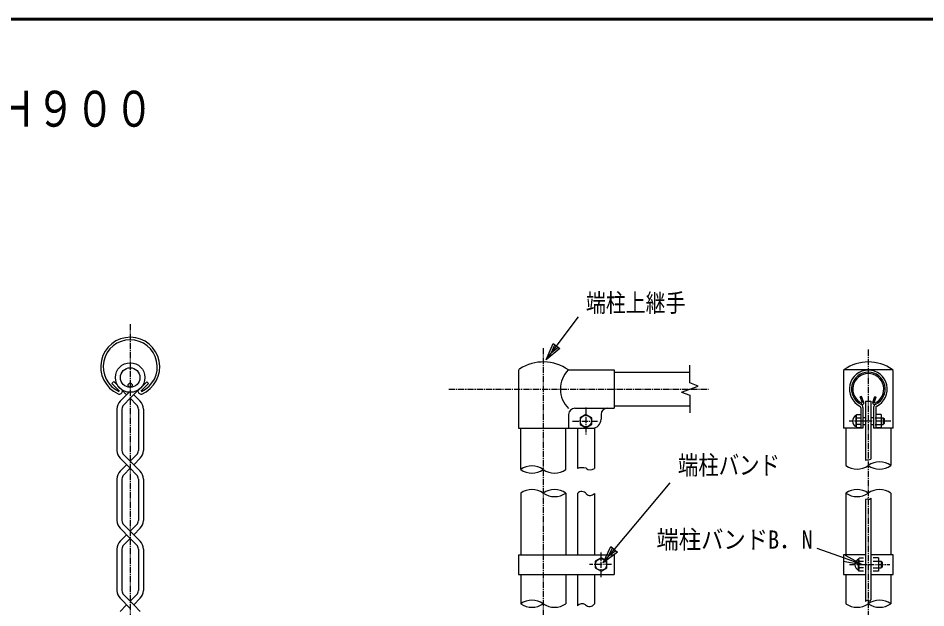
# Model space of a CAD drawing. Units: millimetres, scale not verified. Extents: x -4425 to 4425, y -3150 to 3150.
# Drawn here: x 54 to 2243, y 1504 to 2925 of the extents above; entities that cross this region are included whole.
import ezdxf
from ezdxf.enums import TextEntityAlignment as Align

# ---------------------------------------------------------------- set-up
doc = ezdxf.new("R2010")
doc.units = ezdxf.units.MM
doc.header["$LTSCALE"] = 20
doc.linetypes.add('USER1', pattern=[1.125, 0.75, -0.125, 0.125, -0.125])
for name, color, linetype, lineweight in [('0-3_1', 7, 'Continuous', 25), ('0-4_0', 7, 'Continuous', 25), ('0-8_EXTCNT-L', 2, 'Continuous', 25), ('0-A_CENTLN-L', 2, 'USER1', 25), ('0-C_WAKU', 7, 'Continuous', 25), ('0-D_D-TTL-TXT', 7, 'Continuous', 25)]:
    doc.layers.add(name, color=color, linetype=linetype, lineweight=lineweight)
doc.styles.add('ＭＳ ゴシック', font='')
doc.styles.get('ＭＳ ゴシック').set_extended_font_data('MS Gothic')

# ---------------------------------------------------------------- blocks, each defined once
blk = doc.blocks.new('C56')
at = {"layer": '0-3_1', "color": 4}
blk.add_line((112163.6, 113764.9), (113726.7, 115846.8), dxfattribs=at)
blk.add_lwpolyline([(112835.9, 114310.5), (112163.6, 113764.9), (112500, 114562.7)], close=True, dxfattribs=at)
blk.add_lwpolyline([(112751.9, 114373.6), (112415.8, 114100.7), (112584, 114499.6)], dxfattribs=at)
blk = doc.blocks.new('C58')
at = {"layer": '0-3_1', "color": 4}
blk.add_line((114914.8, 103992.9), (118152.7, 107849.7), dxfattribs=at)
blk.add_lwpolyline([(115615.7, 104501.3), (114914.8, 103992.9), (115294.1, 104771.3)], close=True, dxfattribs=at)
blk.add_lwpolyline([(115535.3, 104568.8), (115184.8, 104314.6), (115374.5, 104703.8)], dxfattribs=at)
blk = doc.blocks.new('DARROWS')
at = {"layer": '0-4_0', "color": 2}
blk.add_line((0, 0), (-19.982, 0), dxfattribs=at)
blk.add_lwpolyline([(-20, -3.333), (0, 0), (-20, 3.333)], dxfattribs=at)

msp = doc.modelspace()

# ---------------------------------------------------------------- linework, layer by layer
at = {"layer": '0-3_1', "color": 2, "linetype": 'USER1'}
for p, q in [((323.95, 2187.23), (323.95, 657.85)), ((1320.23, 2129.41), (1320.23, 983.86)), ((2104.18, 2126.03), (2104.18, 980.48)), ((1423.09, 1986.36), (1423.09, 1919.1)), ((1391.12, 1953.8), (1453.74, 1953.8)), ((2158.71, 1953.8), (2057.71, 1953.8)), ((1459.52, 1577.23), (1459.52, 1639.82)), ((1485.15, 1607.73), (1431.6, 1607.73)), ((2058.64, 1607.73), (2155.82, 1607.73))]:
    msp.add_line(p, q, dxfattribs=at)
at = {"layer": '0-3_1', "color": 4}
for p, q in [((1673.8, 2045.6), (1673.8, 2088.46)), ((1653.67, 2023.61), (1693.94, 2038.27)), ((1693.94, 2038.27), (1673.8, 2045.6))]:
    msp.add_line(p, q, dxfattribs=at)
at = {"layer": '0-3_1'}
for p, q in [((1260.45, 2073.83), (1260.45, 1936.66)), ((1380.88, 2077.01), (1491.66, 2077.01)), ((1491.66, 2077.01), (1491.66, 1984.87)), ((1491.66, 2071.66), (1673.8, 2071.66)), ((2163.97, 2077.01), (2044.4, 2077.01)), ((2044.4, 2074.79), (2044.4, 1936.65)), ((2163.97, 1936.66), (2163.97, 2074.79)), ((284.24, 2048.87), (280, 2044.63)), ((298.59, 2026.03), (280, 2044.63)), ((303.44, 2029.67), (284.24, 2048.87)), ((344.71, 2029.27), (363.92, 2048.47)), ((349.56, 2025.63), (368.16, 2044.22)), ((363.92, 2048.47), (368.16, 2044.22)), ((299.76, 2001.45), (315.47, 2017.15)), ((315.47, 2017.15), (303.03, 2029.58)), ((315.47, 2017.15), (321.5, 2023.18)), ((348.14, 2001.45), (332.44, 2017.15)), ((339.43, 1993.18), (323.95, 2008.66)), ((2088.06, 2013.27), (2084.84, 2012.1)), ((2089.98, 1997.98), (2084.84, 2012.1)), ((2093.37, 1998.69), (2088.06, 2013.27)), ((2097.76, 2001.45), (2097.76, 1859.85)), ((2097.76, 2001.45), (2110.61, 2001.45)), ((2110.61, 2001.45), (2110.61, 1861.73)), ((2115, 1998.69), (2120.31, 2013.27)), ((2118.39, 1997.98), (2123.53, 2012.1)), ((2120.31, 2013.27), (2123.53, 2012.1)), ((292.08, 1982.89), (292.08, 1882.66)), ((304.07, 1982.58), (304.07, 1882.97)), ((343.83, 1982.58), (343.83, 1882.97)), ((355.83, 1982.89), (355.83, 1882.66)), ((1396.41, 1984.87), (1491.66, 1984.87)), ((1491.66, 1990.23), (1673.8, 1990.23)), ((2086.4, 1986.03), (2086.4, 1936.66)), ((2091.33, 1986.15), (2091.33, 1936.65)), ((2117.04, 1986.15), (2117.04, 1936.65)), ((2121.97, 1986.04), (2121.97, 1936.66)), ((1381.41, 1969.87), (1381.41, 1936.66)), ((1381.41, 1969.87), (1381.41, 1936.66)), ((1459.52, 1969.87), (1459.52, 1958.08)), ((2074.61, 1967.02), (2076.26, 1969.87)), ((2074.61, 1940.58), (2074.61, 1967.02)), ((2075.9, 1961.83), (2086.4, 1961.83)), ((2076.26, 1969.87), (2086.4, 1969.87)), ((2091.33, 1962.37), (2097.76, 1962.37)), ((2110.61, 1962.37), (2117.04, 1962.37)), ((2120.9, 1961.83), (2140.18, 1961.83)), ((2134.83, 1969.87), (2121.97, 1969.87)), ((2134.83, 1969.87), (2134.83, 1937.73)), ((2140.18, 1961.83), (2142.33, 1959.68)), ((2140.19, 1961.83), (2140.19, 1945.77)), ((2142.33, 1959.68), (2142.33, 1947.91)), ((1260.45, 1936.66), (1438.09, 1936.65)), ((1265.8, 1837.01), (1265.8, 1936.66)), ((1374.66, 1837.01), (1374.66, 1936.65)), ((1402.73, 1936.65), (1402.73, 1839.38)), ((1443.45, 1936.65), (1443.45, 1839.38)), ((2091.33, 1936.65), (2044.4, 1936.65)), ((2049.76, 1936.65), (2049.76, 1846.65)), ((2086.4, 1945.76), (2075.9, 1945.76)), ((2091.33, 1945.23), (2097.76, 1945.23)), ((2110.61, 1945.23), (2117.04, 1945.23)), ((2163.97, 1936.65), (2117.04, 1936.65)), ((2120.9, 1945.77), (2140.19, 1945.77)), ((2134.83, 1937.73), (2121.97, 1937.73)), ((2142.33, 1947.91), (2140.19, 1945.77)), ((2158.61, 1936.65), (2158.61, 1846.65)), ((323.95, 1839.91), (299.76, 1864.1)), ((332.44, 1848.4), (308.47, 1872.37)), ((323.95, 1856.89), (339.43, 1872.37)), ((332.44, 1848.4), (348.14, 1864.1)), ((299.76, 1832.7), (315.47, 1848.4)), ((308.47, 1824.43), (323.95, 1839.91)), ((339.43, 1824.43), (323.95, 1839.91)), ((348.14, 1832.7), (332.44, 1848.4)), ((292.08, 1814.14), (292.08, 1713.91)), ((304.07, 1813.83), (304.07, 1714.22)), ((343.83, 1813.83), (343.83, 1714.22)), ((355.83, 1814.14), (355.83, 1713.91)), ((1265.8, 1780.23), (1265.8, 1631.3)), ((1374.66, 1780.23), (1374.66, 1631.3)), ((1402.73, 1779.38), (1402.73, 1631.3)), ((1443.45, 1779.38), (1443.45, 1631.3)), ((2049.76, 1780.23), (2049.76, 1631.3)), ((2158.61, 1780.23), (2158.61, 1631.3)), ((2097.76, 1764.87), (2097.76, 1518.73)), ((2110.61, 1767.65), (2110.61, 1522.9)), ((323.95, 1671.16), (299.76, 1695.35)), ((332.44, 1679.65), (308.47, 1703.62)), ((323.95, 1688.14), (339.43, 1703.62)), ((332.44, 1679.65), (348.14, 1695.35)), ((299.76, 1663.95), (315.47, 1679.65)), ((308.47, 1655.68), (323.95, 1671.16)), ((339.43, 1655.68), (323.95, 1671.16)), ((348.14, 1663.95), (332.44, 1679.65)), ((292.08, 1645.39), (292.08, 1545.16)), ((304.07, 1645.08), (304.07, 1545.47)), ((343.83, 1645.08), (343.83, 1545.47)), ((355.83, 1645.39), (355.83, 1545.16)), ((1260.45, 1631.3), (1260.45, 1584.15)), ((2044.4, 1631.3), (2044.4, 1584.16)), ((2097.76, 1631.3), (2044.4, 1631.3)), ((2080.61, 1620.95), (2082.26, 1623.8)), ((2080.61, 1594.5), (2080.61, 1620.95)), ((2082.26, 1623.8), (2092.4, 1623.8)), ((2128.83, 1623.8), (2115.97, 1623.8)), ((2128.83, 1623.8), (2128.83, 1591.65)), ((2081.9, 1615.76), (2092.4, 1615.76)), ((2092.4, 1599.69), (2081.9, 1599.69)), ((2115.97, 1615.76), (2135.26, 1615.76)), ((2115.97, 1599.7), (2135.26, 1599.7)), ((2135.26, 1615.76), (2137.4, 1613.61)), ((2135.26, 1615.23), (2135.26, 1600.23)), ((2137.4, 1601.84), (2135.26, 1599.7)), ((2137.4, 1613.61), (2137.4, 1601.84)), ((1260.45, 1584.16), (1491.66, 1584.16)), ((1265.8, 1584.16), (1265.8, 1513.44)), ((1374.66, 1584.16), (1374.66, 1513.44)), ((1402.73, 1584.16), (1402.73, 1508.61)), ((1443.45, 1584.16), (1443.45, 1513.01)), ((2044.4, 1584.16), (2097.76, 1584.16)), ((2049.76, 1584.16), (2049.76, 1513.44)), ((2128.83, 1591.65), (2115.97, 1591.65)), ((2158.61, 1584.16), (2158.61, 1513.44)), ((332.44, 1510.9), (308.47, 1534.87)), ((323.95, 1519.39), (339.43, 1534.87)), ((323.95, 1502.41), (299.76, 1526.6)), ((299.76, 1495.2), (315.47, 1510.9)), ((332.44, 1510.9), (348.14, 1526.6)), ((348.14, 1495.2), (332.44, 1510.9))]:
    msp.add_line(p, q, dxfattribs=at)
for points in [[(308.47, 1993.18), (323.95, 2008.66), (344.87, 2029.58)], [(2086.4, 1937.73), (2076.26, 1937.73), (2074.61, 1940.58)], [(1260.45, 1631.3), (1491.66, 1631.3), (1491.66, 1584.15)], [(2110.61, 1584.16), (2163.97, 1584.16), (2163.97, 1631.3), (2110.61, 1631.3)], [(2092.4, 1591.66), (2082.26, 1591.66), (2080.61, 1594.5)]]:
    msp.add_lwpolyline(points, dxfattribs=at)
at = {"layer": '0-3_1', "color": 4}
msp.add_lwpolyline([(1653.67, 2023.61), (1673.8, 2016.28), (1673.8, 1973.43)], dxfattribs=at)
at = {"layer": '0-3_1'}
for points in [[(1423.09, 1969.88), (1409.16, 1961.84), (1409.16, 1945.76), (1423.09, 1937.71), (1437.02, 1945.76), (1437.02, 1961.84)], [(1459.52, 1591.64), (1473.45, 1599.68), (1473.45, 1615.77), (1459.52, 1623.81), (1445.59, 1615.77), (1445.59, 1599.68)]]:
    msp.add_lwpolyline(points, close=True, dxfattribs=at)
for centre, radius in [((323.95, 2058.72), 35.62), ((323.95, 2058.72), 23.62), ((323.95, 2040.35), 4.88), ((1423.09, 1953.8), 13.93), ((1459.52, 1607.73), 13.93)]:
    msp.add_circle(centre, radius, dxfattribs=at)
for centre, radius, start, end in [((324.03, 2084.45), 71.25, 292.92905, 245.65784), ((324.03, 2084.45), 65.25, 294.33545, 245.82672), ((1267.52, 2073.83), 7.07, 122.56775, 180), ((1320.23, 1991.3), 105, 54.71885, 122.56768), ((2104.19, 1993.99), 102.31, 55.51549, 124.48558), ((1426.38, 2030.85), 64.93, 134.70699, 225.94341), ((2048.69, 2074.79), 4.29, 124.48541, 180), ((2104.18, 2030.94), 45.75, 296.17496, 243.82745), ((2104.18, 2030.94), 40.71, 296.23563, 243.76709), ((2104.18, 2030.94), 37.29, 294.33505, 245.82556), ((2159.69, 2074.79), 4.29, 0, 55.51532), ((297.78, 2026.43), 7.5, 245.55145, 10.65768), ((350.28, 2026.4), 7.5, 169.34225, 276.63836), ((318.33, 1982.89), 26.25, 134.99994, 179.99992), ((319.07, 1982.58), 15, 134.99994, 179.99992), ((328.83, 1982.58), 15, 0, 45.00122), ((329.58, 1982.89), 26.25, 0, 44.99998), ((2082.11, 1986.15), 9.21, 0, 63.76679), ((2089.18, 1997.79), 4.29, 245.55661, 10.65573), ((2119.18, 1997.77), 4.29, 169.34418, 287.95502), ((2126.26, 1986.15), 9.21, 116.23545, 180), ((1396.41, 1969.87), 15, 90, 180), ((1474.52, 1969.87), 15, 90, 180), ((2082.11, 1986.03), 4.29, 0, 63.82726), ((2126.26, 1986.04), 4.29, 116.17509, 180), ((1438.09, 1958.08), 21.43, 270, 0), ((2080.81, 1953.8), 14.76, 114.79445, 245.20555), ((2100.08, 1970.59), 25.71, 187.97958, 199.90953), ((2100.33, 1953.8), 25.71, 161.79012, 198.20988), ((2100.08, 1937.01), 25.71, 160.09047, 172.02042), ((318.33, 1882.66), 26.25, 179.99992, 225.00006), ((319.07, 1882.97), 15, 179.99992, 225.0013), ((328.83, 1882.97), 15, 315.00125, 0), ((329.58, 1882.66), 26.25, 315.00003, 0), ((318.33, 1814.14), 26.25, 134.99994, 179.99992), ((319.07, 1813.83), 15, 134.99994, 179.99992), ((328.83, 1813.83), 15, 0, 45.00122), ((329.58, 1814.14), 26.25, 0, 44.99998), ((318.33, 1713.91), 26.25, 179.99992, 225.00006), ((319.07, 1714.22), 15, 179.99992, 225.0013), ((328.83, 1714.22), 15, 315.00125, 0), ((329.58, 1713.91), 26.25, 315.00003, 0), ((318.33, 1645.39), 26.25, 134.99994, 179.99992), ((329.58, 1645.39), 26.25, 0, 44.99998), ((319.07, 1645.08), 15, 134.99994, 179.99992), ((328.83, 1645.08), 15, 0, 45.00122), ((2086.8, 1607.73), 14.76, 114.79445, 245.20555), ((2106.08, 1624.52), 25.71, 187.97958, 199.90953), ((2106.08, 1590.93), 25.71, 160.09047, 172.02042), ((2106.33, 1607.73), 25.71, 161.79012, 198.20988), ((318.33, 1545.16), 26.25, 179.99992, 225.00006), ((319.07, 1545.47), 15, 179.99992, 225.0013), ((328.83, 1545.47), 15, 315.00125, 0), ((329.58, 1545.16), 26.25, 315.00003, 0)]:
    msp.add_arc(centre, radius, start, end, dxfattribs=at)
at = {"layer": '0-3_1', "color": 4}
for centre, radius, start, end in [((2097.37, 1907.34), 47.48, 270.46069, 286.18957), ((1293.02, 1798.09), 47.49, 55.03597, 124.96473), ((1414.97, 1803.85), 37.58, 76.84252, 108.99897), ((1434.08, 1851.17), 15.05, 225.44725, 308.45767), ((2076.97, 1885.57), 47.49, 235.03572, 304.96435), ((2131.4, 1807.74), 47.49, 55.03565, 124.96428), ((2131.4, 1885.57), 47.49, 235.03604, 304.96435), ((1293.02, 1875.93), 47.49, 235.03528, 304.96435), ((1347.45, 1875.93), 47.49, 235.03604, 304.96481), ((1293.02, 1741.31), 47.49, 55.03597, 124.96473), ((1347.45, 1741.31), 47.49, 55.0352, 124.96473), ((1347.45, 1819.14), 47.49, 235.03604, 304.96481), ((1413.15, 1770.15), 13.92, 38.6186, 138.4232), ((1433.51, 1787.13), 12.6, 221.17502, 322.06772), ((2076.97, 1741.31), 47.49, 55.03565, 124.96428), ((2076.97, 1819.14), 47.49, 235.03482, 304.96405), ((2131.4, 1741.31), 47.49, 55.03565, 124.96396), ((2101.68, 1756), 9.69, 72.50617, 113.87069), ((2104.94, 1773.12), 7.89, 267.52509, 316.03943), ((1293.02, 1474.52), 47.49, 55.03597, 124.96473), ((1293.02, 1552.36), 47.49, 235.03528, 304.96435), ((1347.45, 1552.36), 47.49, 235.03604, 304.96481), ((1413.85, 1499.05), 14.66, 55.19426, 139.33984), ((1432.09, 1520.21), 13.44, 222.71982, 327.64319), ((2076.97, 1552.36), 47.49, 235.03572, 304.96435), ((2101.86, 1517.06), 4.43, 58.06492, 157.77832), ((2106.48, 1524.67), 4.49, 239.35608, 336.8352), ((2131.4, 1474.52), 47.49, 55.03565, 124.96428), ((2131.4, 1552.36), 47.49, 235.03604, 304.96435)]:
    msp.add_arc(centre, radius, start, end, dxfattribs=at)
at = {"layer": '0-8_EXTCNT-L'}
msp.add_line((2046.45, 1623.05), (1980.76, 1646.83), dxfattribs=at)
at = {"layer": '0-A_CENTLN-L'}
msp.add_line((1092.26, 2030.94), (1718.8, 2030.94), dxfattribs=at)
at = {"layer": '0-C_WAKU'}
msp.add_line((-4048, 2923), (4198, 2923), dxfattribs=at)
msp.add_lwpolyline([(-4050, 2925), (4200, 2925), (4200, -2925), (-4050, -2925)], close=True, dxfattribs=at)
msp.add_lwpolyline([(-4046, -2921), (-4046, 2921), (4196, 2921)], dxfattribs=at)

# ---------------------------------------------------------------- block references
at = {"layer": '0-4_0', "xscale": 0.05, "yscale": 0.05}
for name in ['C56', 'C58']:
    msp.add_blockref(name, (-4281.24, -3587.17), dxfattribs=at)
at = {"layer": '0-8_EXTCNT-L', "xscale": 2.25, "yscale": 2.25, "rotation": 340.09552}
msp.add_blockref('DARROWS', (2088.76, 1607.73), dxfattribs=at)

# ---------------------------------------------------------------- texts
at = {"layer": '0-3_1', "color": 4, "style": 'ＭＳ ゴシック'}
for s, height, width, p in [('端柱上継手', 43.99, 0.8, (1423.17, 2203.62)), ('端柱バンド', 45.1, 0.8, (1644.99, 1811.54)), ('端柱バンドB．N', 43.86, 0.9, (1593.15, 1633.1))]:
    msp.add_text(s, height=height, dxfattribs=dict(at, width=width)).set_placement(p, align=Align.BOTTOM_LEFT)
at = {"layer": '0-D_D-TTL-TXT', "style": 'ＭＳ ゴシック', "width": 0.8}
msp.add_text('ＮＲ－Ｃ４ＰＥＴ型 Ｈ９００', height=86.59, dxfattribs=at).set_placement((-895.22, 2637.4), align=Align.BOTTOM_LEFT)

doc.saveas('drawing.dxf')
